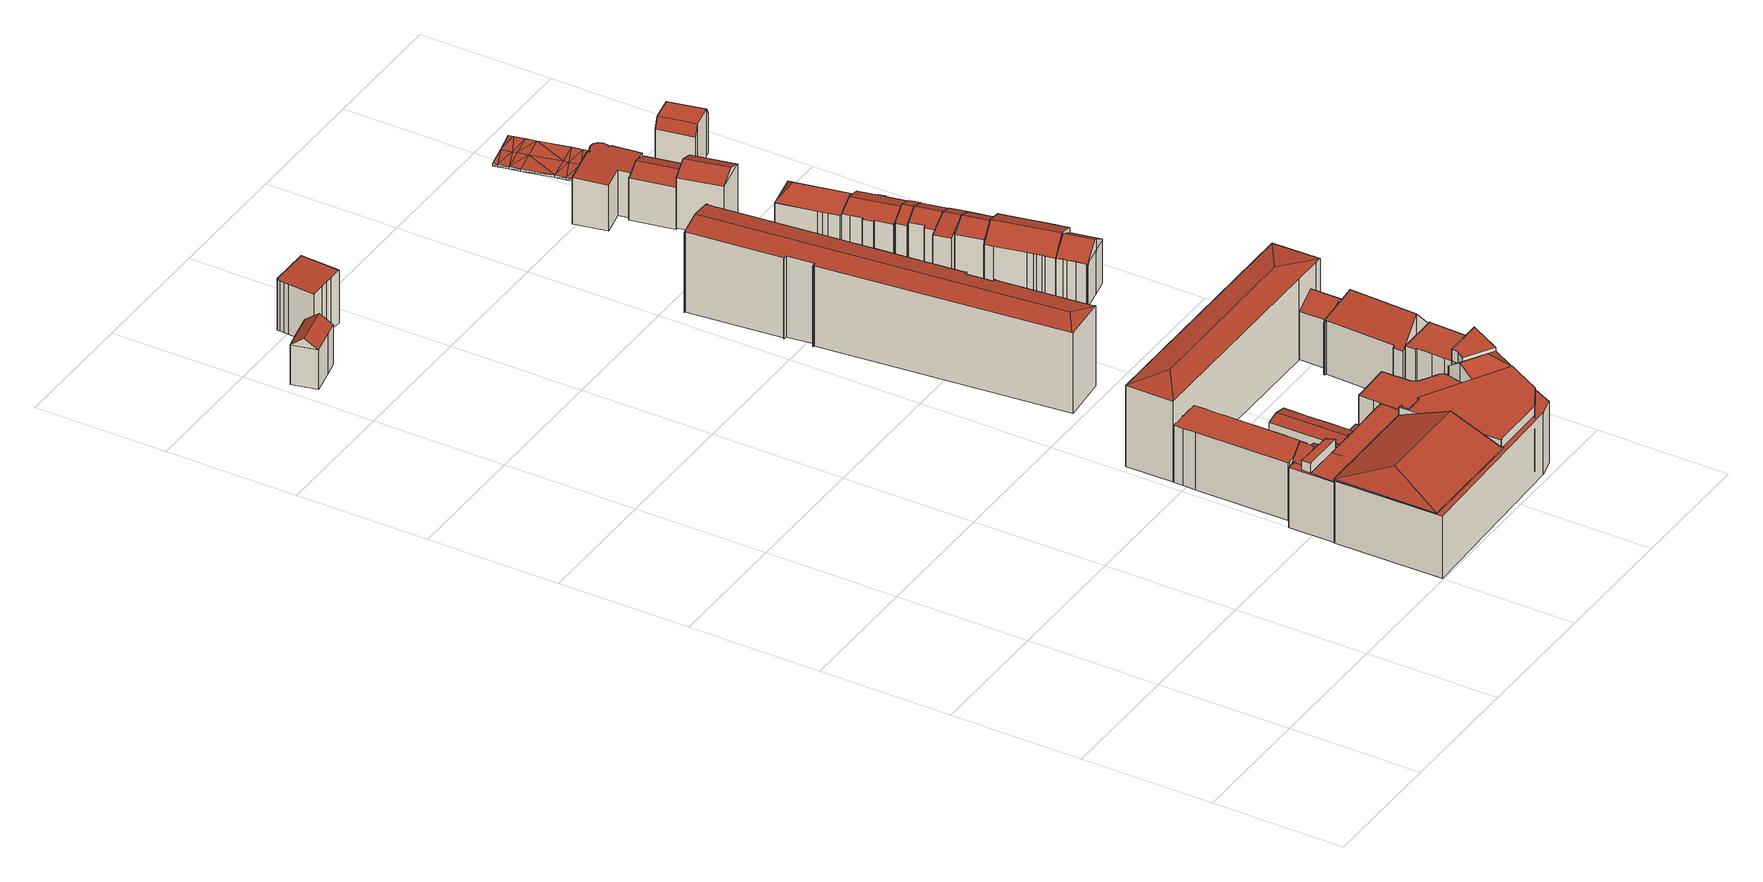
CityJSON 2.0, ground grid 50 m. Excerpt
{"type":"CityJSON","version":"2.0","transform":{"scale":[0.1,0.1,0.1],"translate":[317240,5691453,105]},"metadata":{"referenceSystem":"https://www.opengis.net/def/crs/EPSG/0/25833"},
"CityObjects":{
"building1":{"type":"Building","attributes":{"Dachtyp_tdc":"tdcFreeFormRoof","Gemeindeschluessel":14713000,"Dachneigung":36.06,"QualitaetDacherkennung":74,"Geometrietyp2DReferenz":"3000","function":"31001_9998","roofType":"5000","measuredHeight":19.54},"geometry":[{"type":"MultiSurface","lod":"2","boundaries":[[[0,1,2,3]],[[1,4,5,2]],[[4,6,7,5]],[[6,8,9,7]],[[8,10,11,9]],[[10,12,13,11]],[[12,0,3,13]],[[12,10,14,15,0]],[[14,8,6,4,1,15]],[[1,0,15]],[[10,8,14]],[[3,2,5,7,9,11,13]]],"semantics":{"surfaces":[{"type":"WallSurface"},{"type":"RoofSurface"},{"type":"GroundSurface"}],"values":[0,0,0,0,0,0,0,1,1,0,0,2]}}]},
"building2":{"type":"Building","attributes":{"Gemeindeschluessel":14713000,"Geometrietyp2DReferenz":"3000","function":"31001_9998","roofType":"9999"},"children":["building2-1","building2-2"]},
"building2-1":{"type":"BuildingPart","attributes":{"Dachtyp_tdc":"tdcPolyFlatRoof","Dachneigung":0,"QualitaetDacherkennung":52,"Geometrietyp2DReferenz":"3000","roofType":"1000","measuredHeight":24.03},"parents":["building2"],"geometry":[{"type":"MultiSurface","lod":"2","boundaries":[[[16,17,18,19]],[[17,20,21,18]],[[20,22,23,21]],[[24,16,19,25]],[[24,22,20,17,16]],[[19,18,21,23,25]],[[25,23,22,24]]],"semantics":{"surfaces":[{"type":"WallSurface"},{"type":"RoofSurface"},{"type":"GroundSurface"},{"type":"ClosureSurface"}],"values":[0,0,0,0,1,2,3]}}]},
"building2-2":{"type":"BuildingPart","attributes":{"Dachtyp_tdc":"tdcPolyFlatRoof","Dachneigung":3.87,"QualitaetDacherkennung":51,"Geometrietyp2DReferenz":"3000","roofType":"2100","measuredHeight":24.14},"parents":["building2"],"geometry":[{"type":"MultiSurface","lod":"2","boundaries":[[[26,27,28,23,22]],[[27,29,30,28]],[[29,31,24,25,30]],[[31,29,27,26]],[[23,28,30,25]],[[22,24,31,26]],[[22,23,25,24]]],"semantics":{"surfaces":[{"type":"WallSurface"},{"type":"RoofSurface"},{"type":"GroundSurface"},{"type":"ClosureSurface"}],"values":[0,0,0,1,2,0,3]}}]},
"building3":{"type":"Building","attributes":{"Gemeindeschluessel":14713000,"Dachneigung":67.33,"Dachorientierung":89.71,"MittlereTraufHoehe":131.81,"QualitaetDacherkennung":24,"ObjektHoehe":30.78,"BodenHoehe":108.14,"Geometrietyp2DReferenz":"3000","AbsoluteHoehe":138.92,"Dachflaeche":1903.4,"function":"31001_9998","roofType":"5000","measuredHeight":30.78,"storeysAboveGround":10},"geometry":[{"type":"MultiSurface","lod":"2","boundaries":[[[32,33,34,35]],[[33,36,37,34]],[[36,38,39,37]],[[38,40,41,39]],[[40,42,43,41]],[[42,44,45,43]],[[44,46,47,45]],[[46,32,35,47]],[[48,40,38,36]],[[48,36,33]],[[48,33,32,46,44,42,40]],[[35,34,37,39,41,43,45,47]]],"semantics":{"surfaces":[{"type":"WallSurface"},{"type":"RoofSurface"},{"type":"GroundSurface"}],"values":[0,0,0,0,0,0,0,0,1,1,1,2]}}]},
"building4":{"type":"Building","attributes":{"Gemeindeschluessel":14713000,"Dachorientierung":0,"MittlereTraufHoehe":130.93,"ObjektHoehe":22.9,"BodenHoehe":108.03,"Geometrietyp2DReferenz":"3000","BezugspunktDach":"2000","AbsoluteHoehe":130.93,"Dachflaeche":577.31,"function":"31001_9998","measuredHeight":22.9,"storeysAboveGround":8},"geometry":[{"type":"MultiSurface","lod":"2","boundaries":[[[49,50,51,52,53,54,55,56,57,58,59,60,61,62,63,64,65,66,67,68,69,70]],[[67,66,71,72]],[[70,69,73,74]],[[69,68,75,73]],[[68,67,72,75]],[[66,65,76,71]],[[65,64,77,76]],[[63,62,78,79]],[[64,63,79,77]],[[62,61,80,78]],[[58,57,81,82]],[[61,60,83,80]],[[60,59,84,83]],[[59,58,82,84]],[[57,56,85,81]],[[56,55,86,85]],[[55,54,87,86]],[[53,52,88,89]],[[54,53,89,87]],[[49,70,74,90]],[[52,51,91,88]],[[51,50,92,91]],[[50,49,90,92]],[[74,73,75,72,71,76,77,79,78,80,83,84,82,81,85,86,87,89,88,91,92,90]]],"semantics":{"surfaces":[{"type":"RoofSurface"},{"type":"WallSurface"},{"type":"GroundSurface"}],"values":[0,1,1,1,1,1,1,1,1,1,1,1,1,1,1,1,1,1,1,1,1,1,1,2]}}]},
"building5":{"type":"Building","attributes":{"Gemeindeschluessel":14713000,"Dachneigung":90,"Dachorientierung":0,"MittlereTraufHoehe":129.77,"QualitaetDacherkennung":64,"ObjektHoehe":21.64,"BodenHoehe":108.14,"Geometrietyp2DReferenz":"3000","AbsoluteHoehe":129.77,"Dachflaeche":10.05,"function":"31001_9998","roofType":"1000","measuredHeight":21.64,"storeysAboveGround":7},"geometry":[{"type":"MultiSurface","lod":"2","boundaries":[[[93,94,95,96]],[[94,97,98,95]],[[97,99,100,98]],[[99,101,102,100]],[[101,93,96,102]],[[101,99,97,94,93]],[[96,95,98,100,102]]],"semantics":{"surfaces":[{"type":"WallSurface"},{"type":"RoofSurface"},{"type":"GroundSurface"}],"values":[0,0,0,0,0,1,2]}}]},
"building6":{"type":"Building","attributes":{"Dachtyp_tdc":"tdcPolyFlatRoof","Gemeindeschluessel":14713000,"Dachneigung":4.4,"QualitaetDacherkennung":80,"Geometrietyp2DReferenz":"3000","function":"31001_9998","roofType":"2100","measuredHeight":21.22},"geometry":[{"type":"MultiSurface","lod":"2","boundaries":[[[103,104,105,106]],[[104,107,108,105]],[[107,109,110,108]],[[109,111,112,110]],[[111,113,114,112]],[[113,115,116,114]],[[115,117,118,116]],[[117,119,120,118]],[[119,121,122,120]],[[121,123,124,122]],[[123,125,126,124]],[[125,103,106,126]],[[125,123,121,119,117,115,113,111,109,107,104,103]],[[106,105,108,110,112,114,116,118,120,122,124,126]]],"semantics":{"surfaces":[{"type":"WallSurface"},{"type":"RoofSurface"},{"type":"GroundSurface"}],"values":[0,0,0,0,0,0,0,0,0,0,0,0,1,2]}}]},
"building7":{"type":"Building","attributes":{"Dachtyp_tdc":"tdcPolyFlatRoof","Gemeindeschluessel":14713000,"Dachneigung":0,"QualitaetDacherkennung":58,"Geometrietyp2DReferenz":"3000","function":"31001_9998","roofType":"1000","measuredHeight":24.8},"geometry":[{"type":"MultiSurface","lod":"2","boundaries":[[[127,128,129,130]],[[128,131,132,129]],[[131,133,134,132]],[[133,135,136,134]],[[135,137,138,136]],[[137,139,140,138]],[[139,141,142,140]],[[141,143,144,142]],[[143,145,146,144]],[[145,147,148,146]],[[147,149,150,148]],[[149,151,152,150]],[[151,127,130,152]],[[151,149,147,145,143,141,139,137,135,133,131,128,127]],[[130,129,132,134,136,138,140,142,144,146,148,150,152]]],"semantics":{"surfaces":[{"type":"WallSurface"},{"type":"RoofSurface"},{"type":"GroundSurface"}],"values":[0,0,0,0,0,0,0,0,0,0,0,0,0,1,2]}}]},
"building8":{"type":"Building","attributes":{"Gemeindeschluessel":14713000,"Dachneigung":90,"Dachorientierung":0,"MittlereTraufHoehe":133.87,"QualitaetDacherkennung":0,"ObjektHoehe":26.04,"BodenHoehe":107.83,"Geometrietyp2DReferenz":"3000","AbsoluteHoehe":133.87,"Dachflaeche":1007.29,"function":"31001_9998","roofType":"9999","measuredHeight":26.04,"storeysAboveGround":9},"children":["building8-1","building8-2","building8-3","building8-4","building8-5","building8-6"],"geometry":[{"type":"MultiSurface","lod":"2","boundaries":[[[153,154,155,156,157,158,159,160,161,162,163,164,165,166,167]],[[159,158,168,169]],[[158,157,170,168]],[[157,156,171,172,170]],[[173,171,156,155]],[[174,173,155,154]],[[154,153,175,176,174]],[[153,167,177,175]],[[167,166,178,177]],[[166,165,179,178]],[[165,164,180,179]],[[164,163,181,182,180]],[[183,184,185,181,163,162]],[[162,161,186,187,183]],[[161,160,188,186]],[[160,159,169,188]],[[177,178,179,180,182,189,187,186,188,169,168,170,172,190,176,175]],[[173,190,172,171]],[[174,176,190,173]],[[189,182,181,185]],[[183,187,189,185,184]]],"semantics":{"surfaces":[{"type":"RoofSurface"},{"type":"WallSurface"},{"type":"GroundSurface"},{"type":"ClosureSurface"}],"values":[0,1,1,1,1,1,1,1,1,1,1,1,1,1,1,1,2,3,3,3,3]}}]},
"building8-1":{"type":"BuildingPart","attributes":{"Dachneigung":90,"Dachorientierung":0,"MittlereTraufHoehe":130,"QualitaetDacherkennung":94,"BodenHoehe":107.83,"ObjektTeilHoehe":22.17,"Geometrietyp2DReferenz":"3000","AbsoluteHoehe":130,"Dachflaeche":478.87,"roofType":"1000","measuredHeight":22.17,"storeysAboveGround":7},"parents":["building8"],"geometry":[{"type":"MultiSurface","lod":"2","boundaries":[[[191,192,193,194]],[[192,195,196,193]],[[195,197,198,196]],[[197,199,200,198]],[[199,201,202,200]],[[201,203,204,202]],[[203,205,206,204]],[[205,207,208,206]],[[207,209,210,208]],[[209,211,212,210]],[[211,213,214,212]],[[213,215,216,214]],[[181,217,218,219,182]],[[181,185,220,215,213,211,209,207,205,203,201,199,197,195,192,191,221,222,223,224,225,217]],[[219,226,227,228,229,230,194,193,196,198,200,202,204,206,208,210,212,214,216,231,189,182]],[[225,224,227,226,232]],[[224,223,228,227]],[[223,222,229,228]],[[222,221,230,229]],[[221,191,194,230]],[[189,231,220,185]],[[231,216,215,220]],[[182,189,185,181]],[[232,218,217,225]],[[232,226,219,218]]],"semantics":{"surfaces":[{"type":"WallSurface"},{"type":"RoofSurface"},{"type":"GroundSurface"},{"type":"ClosureSurface"}],"values":[0,0,0,0,0,0,0,0,0,0,0,0,0,1,2,0,0,0,0,0,3,3,3,0,3]}}]},
"building8-2":{"type":"BuildingPart","attributes":{"Dachneigung":90,"Dachorientierung":0,"MittlereTraufHoehe":135.12,"QualitaetDacherkennung":19,"BodenHoehe":107.83,"ObjektTeilHoehe":27.29,"Geometrietyp2DReferenz":"3000","AbsoluteHoehe":135.12,"Dachflaeche":126.94,"roofType":"1000","measuredHeight":27.29,"storeysAboveGround":9},"parents":["building8"],"geometry":[{"type":"MultiSurface","lod":"2","boundaries":[[[233,234,235,236,237]],[[238,239,240,241,242]],[[239,243,244,240]],[[243,245,246,244]],[[245,247,248,246]],[[247,233,237,248]],[[247,245,243,239,238,234,233]],[[237,236,241,240,244,246,248]],[[242,235,234,238]],[[242,241,236,235]]],"semantics":{"surfaces":[{"type":"WallSurface"},{"type":"RoofSurface"},{"type":"GroundSurface"},{"type":"ClosureSurface"}],"values":[0,0,0,0,0,0,1,2,0,3]}}]},
"building8-3":{"type":"BuildingPart","attributes":{"Dachneigung":53.47,"Dachorientierung":-60.39,"MittlereTraufHoehe":134.09,"QualitaetDacherkennung":18,"BodenHoehe":107.83,"ObjektTeilHoehe":29.85,"Geometrietyp2DReferenz":"3000","AbsoluteHoehe":137.68,"Dachflaeche":218.04,"roofType":"5000","measuredHeight":29.85,"storeysAboveGround":10},"parents":["building8"],"geometry":[{"type":"MultiSurface","lod":"2","boundaries":[[[249,250,251,216,215]],[[250,252,253,251]],[[252,242,241,253]],[[235,254,255,236]],[[254,183,187,255]],[[256,257,184,183]],[[256,183,254,235]],[[256,235,242,252,250,249,257]],[[189,231,216,251,253,241,236,255,187]],[[220,185,184,257]],[[231,189,185,220]],[[249,215,220,257]],[[231,220,215,216]],[[236,241,242,235]],[[187,183,184,185,189]]],"semantics":{"surfaces":[{"type":"WallSurface"},{"type":"RoofSurface"},{"type":"GroundSurface"},{"type":"ClosureSurface"}],"values":[0,0,0,0,0,1,1,1,2,0,3,0,3,3,3]}}]},
"building8-4":{"type":"BuildingPart","attributes":{"Dachneigung":90,"Dachorientierung":0,"MittlereTraufHoehe":133.56,"QualitaetDacherkennung":11,"BodenHoehe":107.83,"ObjektTeilHoehe":25.73,"Geometrietyp2DReferenz":"3000","AbsoluteHoehe":133.56,"Dachflaeche":51.49,"roofType":"1000","measuredHeight":25.73,"storeysAboveGround":9},"parents":["building8"],"geometry":[{"type":"MultiSurface","lod":"2","boundaries":[[[258,259,260,261,262]],[[259,263,264,265,260]],[[266,267,268,269,270,271]],[[267,266,263,259,258,272,273,274]],[[261,260,265,270,269,275]],[[271,264,263,266]],[[271,270,265,264]],[[274,268,267]],[[262,272,258]],[[261,275,273,272,262]],[[275,269,268,274,273]]],"semantics":{"surfaces":[{"type":"WallSurface"},{"type":"RoofSurface"},{"type":"GroundSurface"},{"type":"ClosureSurface"}],"values":[0,0,0,1,2,0,3,0,0,3,3]}}]},
"building8-5":{"type":"BuildingPart","attributes":{"Dachneigung":90,"Dachorientierung":0,"MittlereTraufHoehe":129.91,"QualitaetDacherkennung":69,"BodenHoehe":107.83,"ObjektTeilHoehe":22.08,"Geometrietyp2DReferenz":"3000","AbsoluteHoehe":129.91,"Dachflaeche":412.93,"roofType":"1000","measuredHeight":22.08,"storeysAboveGround":7},"parents":["building8"],"geometry":[{"type":"MultiSurface","lod":"2","boundaries":[[[276,277,278,279]],[[277,280,281,278]],[[280,282,283,281]],[[282,284,285,283]],[[284,286,287,285]],[[286,288,289,287]],[[288,290,291,289]],[[290,292,293,291]],[[292,294,295,293]],[[294,296,297,295]],[[296,298,299,297]],[[298,300,301,299]],[[300,232,226,301]],[[218,174,176,219]],[[171,302,303,172]],[[171,173,174,218,232,300,298,296,294,292,290,288,286,284,282,280,277,276,304,305,264,271,306,302]],[[303,307,270,265,308,309,279,278,281,283,285,287,289,291,293,295,297,299,301,226,219,176,190,172]],[[302,306,307,303]],[[306,271,270,307]],[[264,305,308,265]],[[305,304,309,308]],[[304,276,279,309]],[[219,226,232,218]],[[190,176,174,173]],[[172,190,173,171]],[[265,270,271,264]]],"semantics":{"surfaces":[{"type":"WallSurface"},{"type":"RoofSurface"},{"type":"GroundSurface"},{"type":"ClosureSurface"}],"values":[0,0,0,0,0,0,0,0,0,0,0,0,0,0,0,1,2,0,0,0,0,0,3,3,3,3]}}]},
"building8-6":{"type":"BuildingPart","attributes":{"Dachneigung":50.62,"Dachorientierung":-177.84,"MittlereTraufHoehe":129.37,"QualitaetDacherkennung":79,"BodenHoehe":107.83,"ObjektTeilHoehe":26.63,"Geometrietyp2DReferenz":"3000","AbsoluteHoehe":134.47,"Dachflaeche":125.67,"roofType":"3100","measuredHeight":26.63,"storeysAboveGround":9},"parents":["building8"],"geometry":[{"type":"MultiSurface","lod":"2","boundaries":[[[310,311,312,313]],[[311,262,261,312]],[[268,314,315,269]],[[314,316,317,315]],[[316,318,319,317]],[[318,320,321,319]],[[320,322,323,321]],[[322,324,325,323]],[[324,326,327,325]],[[326,310,313,327]],[[328,272,262,311,310,326,324,322,320,318]],[[318,316,314,268,274,328]],[[313,312,261,275,269,315,317,319,321,323,325,327]],[[273,272,328]],[[275,261,262,272,273]],[[274,273,328]],[[275,273,274,268,269]]],"semantics":{"surfaces":[{"type":"WallSurface"},{"type":"RoofSurface"},{"type":"GroundSurface"},{"type":"ClosureSurface"}],"values":[0,0,0,0,0,0,0,0,0,0,1,1,2,0,3,0,3]}}]},
"building9":{"type":"Building","attributes":{"Gemeindeschluessel":14713000,"Dachneigung":75.96,"Dachorientierung":-0.491,"MittlereTraufHoehe":111.86,"QualitaetDacherkennung":94,"ObjektHoehe":4.95,"BodenHoehe":107.68,"Geometrietyp2DReferenz":"3000","AbsoluteHoehe":112.63,"Dachflaeche":297.64,"function":"31001_9998","roofType":"3100","measuredHeight":4.95,"storeysAboveGround":2},"geometry":[{"type":"MultiSurface","lod":"2","boundaries":[[[329,330,331,332]],[[333,334,335,336]],[[336,337,338,330,329,339,340,341,342,343,344,345,346,347,333]],[[331,348,349,350,351,352,353,354,355,356,357,358,359,360,361,362,332]],[[330,338,348,331]],[[338,337,349,348]],[[337,336,350,349]],[[336,335,351,350]],[[335,334,352,351]],[[334,333,353,352]],[[333,347,354,353]],[[347,346,355,354]],[[346,345,356,355]],[[345,344,357,356]],[[344,343,358,357]],[[343,342,359,358]],[[342,341,360,359]],[[341,340,361,360]],[[340,339,362,361]],[[339,329,332,362]]],"semantics":{"surfaces":[{"type":"WallSurface"},{"type":"RoofSurface"},{"type":"GroundSurface"}],"values":[0,1,1,2,0,0,0,0,0,0,0,0,0,0,0,0,0,0,0,0]}}]},
"building10":{"type":"Building","attributes":{"Gemeindeschluessel":14713000,"Dachneigung":90,"Dachorientierung":0,"MittlereTraufHoehe":111.4,"QualitaetDacherkennung":31,"ObjektHoehe":3.72,"BodenHoehe":107.68,"Geometrietyp2DReferenz":"3000","AbsoluteHoehe":111.4,"Dachflaeche":65.38,"function":"31001_9998","roofType":"1000","measuredHeight":3.72,"storeysAboveGround":1},"geometry":[{"type":"MultiSurface","lod":"2","boundaries":[[[363,364,365,366]],[[364,367,368,365]],[[367,369,370,368]],[[369,371,372,370]],[[371,373,374,372]],[[373,375,376,374]],[[375,341,360,376]],[[341,342,359,360]],[[342,363,366,359]],[[342,341,375,373,371,369,367,364,363]],[[366,365,368,370,372,374,376,360,359]]],"semantics":{"surfaces":[{"type":"WallSurface"},{"type":"RoofSurface"},{"type":"GroundSurface"}],"values":[0,0,0,0,0,0,0,0,0,1,2]}}]},
"building11":{"type":"Building","attributes":{"Dachtyp_tdc":"tdcHipRoof","Gemeindeschluessel":14713000,"Dachneigung":11.06,"QualitaetDacherkennung":29,"Geometrietyp2DReferenz":"3000","function":"31001_9998","roofType":"3200","measuredHeight":34.16},"geometry":[{"type":"MultiSurface","lod":"2","boundaries":[[[377,378,379,380]],[[378,381,382,379]],[[381,383,384,382]],[[383,385,386,384]],[[385,387,388,386]],[[387,377,380,388]],[[383,381,389]],[[378,377,390]],[[381,378,390,389]],[[377,387,385,383,389,390]],[[380,379,382,384,386,388]]],"semantics":{"surfaces":[{"type":"WallSurface"},{"type":"RoofSurface"},{"type":"GroundSurface"}],"values":[0,0,0,0,0,0,1,1,1,1,2]}}]},
"building12":{"type":"Building","attributes":{"Gemeindeschluessel":14713000,"Dachneigung":90,"Dachorientierung":0,"MittlereTraufHoehe":113.53,"QualitaetDacherkennung":98,"ObjektHoehe":5.75,"BodenHoehe":107.78,"Geometrietyp2DReferenz":"3000","AbsoluteHoehe":113.53,"Dachflaeche":95.72,"function":"31001_9998","roofType":"1000","measuredHeight":5.75,"storeysAboveGround":2},"geometry":[{"type":"MultiSurface","lod":"2","boundaries":[[[391,392,202,204]],[[392,393,200,202]],[[393,394,395,200]],[[394,396,397,395]],[[396,398,399,397]],[[398,400,401,399]],[[400,402,403,401]],[[402,404,405,403]],[[404,406,407,405]],[[406,408,206,407]],[[408,391,204,206]],[[408,406,404,402,400,398,396,394,393,392,391]],[[204,202,200,395,397,399,401,403,405,407,206]]],"semantics":{"surfaces":[{"type":"WallSurface"},{"type":"RoofSurface"},{"type":"GroundSurface"}],"values":[0,0,0,0,0,0,0,0,0,0,0,1,2]}}]},
"building13":{"type":"Building","attributes":{"Dachtyp_tdc":"tdcFreeFormRoof","Gemeindeschluessel":14713000,"Dachneigung":10.34,"QualitaetDacherkennung":30,"Geometrietyp2DReferenz":"3000","function":"31001_9998","roofType":"5000","measuredHeight":33.78},"geometry":[{"type":"MultiSurface","lod":"2","boundaries":[[[409,410,411,412]],[[410,413,414,411]],[[413,415,416,414]],[[415,417,418,416]],[[417,419,420,418]],[[419,421,422,420]],[[421,423,424,422]],[[423,425,426,424]],[[425,427,428,426]],[[427,429,430,428]],[[429,431,432,430]],[[431,433,434,432]],[[433,435,436,434]],[[435,437,438,436]],[[437,439,440,438]],[[439,441,442,440]],[[441,443,444,442]],[[443,445,446,444]],[[445,447,448,446]],[[447,449,450,448]],[[449,451,452,450]],[[451,453,454,452]],[[453,455,456,454]],[[455,457,458,456]],[[457,459,460,458]],[[459,461,462,460]],[[461,463,464,462]],[[463,465,466,464]],[[465,467,468,466]],[[467,469,470,468]],[[469,471,472,470]],[[471,473,474,472]],[[473,475,476,474]],[[475,409,412,476]],[[475,477,478,409]],[[475,473,471,469,467,465,463,461,459,457,455,453,451,449,447,445,443,441,439,437,435,433,479,477]],[[417,415,413,410,478,477,479,431,429,427,425,423,421,419]],[[410,409,478]],[[433,431,479]],[[412,411,414,416,418,420,422,424,426,428,430,432,434,436,438,440,442,444,446,448,450,452,454,456,458,460,462,464,466,468,470,472,474,476]]],"semantics":{"surfaces":[{"type":"WallSurface"},{"type":"RoofSurface"},{"type":"GroundSurface"}],"values":[0,0,0,0,0,0,0,0,0,0,0,0,0,0,0,0,0,0,0,0,0,0,0,0,0,0,0,0,0,0,0,0,0,0,1,1,1,0,0,2]}}]},
"building14":{"type":"Building","attributes":{"Dachtyp_tdc":"tdcPolyFlatRoof","Gemeindeschluessel":14713000,"Dachneigung":0,"QualitaetDacherkennung":0,"Geometrietyp2DReferenz":"3000","BezugspunktDach":"2000","function":"31001_9998","measuredHeight":3},"geometry":[{"type":"MultiSurface","lod":"2","boundaries":[[[480,481,482,483]],[[483,482,484,485]],[[482,481,486,484]],[[481,480,487,486]],[[480,483,485,487]],[[485,484,486,487]]],"semantics":{"surfaces":[{"type":"RoofSurface"},{"type":"WallSurface"},{"type":"GroundSurface"}],"values":[0,1,1,1,1,2]}}]},
"building15":{"type":"Building","attributes":{"Dachtyp_tdc":"tdcPolyFlatRoof","Gemeindeschluessel":14713000,"Dachneigung":0,"QualitaetDacherkennung":81,"Geometrietyp2DReferenz":"3000","function":"31001_9998","roofType":"1000","measuredHeight":24.59},"geometry":[{"type":"MultiSurface","lod":"2","boundaries":[[[488,489,490,491]],[[489,492,493,490]],[[492,494,152,493]],[[494,495,150,152]],[[495,496,497,150]],[[496,498,499,497]],[[498,500,501,499]],[[500,502,503,501]],[[502,488,491,503]],[[502,500,498,496,495,494,492,489,488]],[[491,490,493,152,150,497,499,501,503]]],"semantics":{"surfaces":[{"type":"WallSurface"},{"type":"RoofSurface"},{"type":"GroundSurface"}],"values":[0,0,0,0,0,0,0,0,0,1,2]}}]},
"building16":{"type":"Building","attributes":{"Dachtyp_tdc":"tdcHipAndGableRoof","Gemeindeschluessel":14713000,"Dachneigung":48.16,"QualitaetDacherkennung":75,"Geometrietyp2DReferenz":"3000","function":"31001_9998","roofType":"5000","measuredHeight":30.58},"geometry":[{"type":"MultiSurface","lod":"2","boundaries":[[[504,505,506,507]],[[505,508,509,506]],[[508,510,511,509]],[[510,512,513,511]],[[512,514,515,513]],[[514,516,517,515]],[[516,518,519,517]],[[518,520,521,519]],[[520,522,523,521]],[[522,524,525,523]],[[524,526,527,525]],[[526,528,529,527]],[[528,504,507,529]],[[524,522,520,518,530]],[[518,516,514,512,510,508,505,504,528,530]],[[528,526,524,530]],[[507,506,509,511,513,515,517,519,521,523,525,527,529]]],"semantics":{"surfaces":[{"type":"WallSurface"},{"type":"RoofSurface"},{"type":"GroundSurface"}],"values":[0,0,0,0,0,0,0,0,0,0,0,0,0,1,1,1,2]}}]},
"building17":{"type":"Building","attributes":{"Dachtyp_tdc":"tdcGableRoof","Gemeindeschluessel":14713000,"Dachneigung":32.29,"QualitaetDacherkennung":6,"Geometrietyp2DReferenz":"3000","function":"31001_9998","roofType":"3100","measuredHeight":24},"geometry":[{"type":"MultiSurface","lod":"2","boundaries":[[[531,532,533,534]],[[532,535,536,533]],[[535,537,538,536]],[[537,531,534,538]],[[535,532,539]],[[531,537,540]],[[532,531,540,539]],[[537,535,539,540]],[[534,533,536,538]]],"semantics":{"surfaces":[{"type":"WallSurface"},{"type":"RoofSurface"},{"type":"GroundSurface"}],"values":[0,0,0,0,0,0,1,1,2]}}]},
"building18":{"type":"Building","attributes":{"Dachtyp_tdc":"tdcPolyFlatRoof","Gemeindeschluessel":14713000,"Dachneigung":0,"QualitaetDacherkennung":68,"Geometrietyp2DReferenz":"3000","function":"31001_9998","roofType":"1000","measuredHeight":4.04},"geometry":[{"type":"MultiSurface","lod":"2","boundaries":[[[541,542,543,544]],[[542,545,546,543]],[[545,547,548,546]],[[547,549,550,548]],[[549,551,552,550]],[[551,553,554,552]],[[553,555,556,554]],[[555,557,558,556]],[[557,559,560,558]],[[559,561,562,560]],[[561,541,544,562]],[[561,559,557,555,553,551,549,547,545,542,541]],[[544,543,546,548,550,552,554,556,558,560,562]]],"semantics":{"surfaces":[{"type":"WallSurface"},{"type":"RoofSurface"},{"type":"GroundSurface"}],"values":[0,0,0,0,0,0,0,0,0,0,0,1,2]}}]},
"building19":{"type":"Building","attributes":{"Dachtyp_tdc":"tdcPolyFlatRoof","Gemeindeschluessel":14713000,"Dachneigung":0,"QualitaetDacherkennung":60,"Geometrietyp2DReferenz":"3000","function":"31001_9998","roofType":"1000","measuredHeight":3.84},"geometry":[{"type":"MultiSurface","lod":"2","boundaries":[[[563,564,565,566]],[[564,567,568,565]],[[567,569,570,568]],[[569,571,572,570]],[[571,573,574,572]],[[573,542,575,574]],[[542,541,576,575]],[[541,561,577,576]],[[561,578,579,577]],[[578,580,581,579]],[[580,582,583,581]],[[582,584,585,583]],[[584,563,566,585]],[[584,582,580,578,561,541,542,573,571,569,567,564,563]],[[566,565,568,570,572,574,575,576,577,579,581,583,585]]],"semantics":{"surfaces":[{"type":"WallSurface"},{"type":"RoofSurface"},{"type":"GroundSurface"}],"values":[0,0,0,0,0,0,0,0,0,0,0,0,0,1,2]}}]},
"building20":{"type":"Building","attributes":{"Dachtyp_tdc":"tdcFreeFormRoof","Gemeindeschluessel":14713000,"Dachneigung":33.57,"QualitaetDacherkennung":64,"Geometrietyp2DReferenz":"3000","function":"31001_9998","roofType":"5000","measuredHeight":22.11},"geometry":[{"type":"MultiSurface","lod":"2","boundaries":[[[586,587,588,589]],[[587,590,591,588]],[[590,592,593,591]],[[592,594,595,593]],[[594,596,597,595]],[[596,598,599,597]],[[598,600,601,599]],[[600,602,603,601]],[[602,604,605,603]],[[604,606,607,605]],[[606,608,609,607]],[[608,586,589,609]],[[610,611,612,613,614]],[[615,604,616,600,598,617,618,614,613,619,608]],[[606,615,608]],[[608,619,586]],[[586,619,613,612,587]],[[592,610,614,618,594]],[[594,618,617,596]],[[596,617,598]],[[602,616,604]],[[600,616,602]],[[604,615,606]],[[587,612,611,590]],[[590,611,610,592]],[[589,588,591,593,595,597,599,601,603,605,607,609]]],"semantics":{"surfaces":[{"type":"WallSurface"},{"type":"RoofSurface"},{"type":"GroundSurface"}],"values":[0,0,0,0,0,0,0,0,0,0,0,0,1,1,0,0,0,0,0,0,0,0,0,0,0,2]}}]},
"building21":{"type":"Building","attributes":{"Dachtyp_tdc":"tdcGableRoof","Gemeindeschluessel":14713000,"Dachneigung":39.65,"QualitaetDacherkennung":59,"Geometrietyp2DReferenz":"3000","function":"31001_9998","roofType":"3100","measuredHeight":22.71},"geometry":[{"type":"MultiSurface","lod":"2","boundaries":[[[620,621,622,623]],[[621,624,625,622]],[[624,626,627,625]],[[626,628,629,627]],[[628,630,631,629]],[[630,632,633,631]],[[632,634,635,633]],[[634,636,637,635]],[[636,638,639,637]],[[638,640,641,639]],[[640,642,643,641]],[[642,644,645,643]],[[644,646,647,645]],[[646,648,649,647]],[[648,650,651,649]],[[650,652,653,651]],[[652,654,655,653]],[[654,620,623,655]],[[650,648,646,644,642,640,638,636,634,632,630,628]],[[628,626,624,621,620,654,652,650]],[[623,622,625,627,629,631,633,635,637,639,641,643,645,647,649,651,653,655]]],"semantics":{"surfaces":[{"type":"WallSurface"},{"type":"RoofSurface"},{"type":"GroundSurface"}],"values":[0,0,0,0,0,0,0,0,0,0,0,0,0,0,0,0,0,0,1,1,2]}}]},
"building22":{"type":"Building","attributes":{"Dachtyp_tdc":"tdcFreeFormRoof","Gemeindeschluessel":14713000,"Dachneigung":10.77,"QualitaetDacherkennung":41,"Geometrietyp2DReferenz":"3000","function":"31001_9998","roofType":"5000","measuredHeight":21.4},"geometry":[{"type":"MultiSurface","lod":"2","boundaries":[[[656,657,658,659]],[[657,660,661,658]],[[660,662,663,661]],[[662,664,665,663]],[[664,666,667,665]],[[666,656,659,667]],[[664,668,669,657,656,666]],[[668,662,660,669]],[[660,657,669]],[[664,662,668]],[[659,658,661,663,665,667]]],"semantics":{"surfaces":[{"type":"WallSurface"},{"type":"RoofSurface"},{"type":"GroundSurface"}],"values":[0,0,0,0,0,0,1,1,0,0,2]}}]},
"building23":{"type":"Building","attributes":{"Dachtyp_tdc":"tdcGableRoof","Gemeindeschluessel":14713000,"Dachneigung":24.65,"QualitaetDacherkennung":73,"Geometrietyp2DReferenz":"3000","function":"31001_9998","roofType":"3100","measuredHeight":21.68},"geometry":[{"type":"MultiSurface","lod":"2","boundaries":[[[670,671,653,672]],[[671,673,649,653]],[[673,674,675,649]],[[674,670,672,675]],[[673,671,676]],[[670,674,677]],[[671,670,677,676]],[[674,673,676,677]],[[672,653,649,675]]],"semantics":{"surfaces":[{"type":"WallSurface"},{"type":"RoofSurface"},{"type":"GroundSurface"}],"values":[0,0,0,0,0,0,1,1,2]}}]},
"building24":{"type":"Building","attributes":{"Dachtyp_tdc":"tdcGableRoof","Gemeindeschluessel":14713000,"Dachneigung":24.51,"QualitaetDacherkennung":66,"Geometrietyp2DReferenz":"3000","function":"31001_9998","roofType":"3100","measuredHeight":21.81},"geometry":[{"type":"MultiSurface","lod":"2","boundaries":[[[678,679,680,681]],[[679,682,683,680]],[[682,684,562,683]],[[684,685,560,562]],[[685,686,687,560]],[[686,678,681,687]],[[688,689,690,684,691,692]],[[693,688,692,694]],[[678,693,694,679]],[[679,694,692,691,682]],[[686,689,688,693,678]],[[682,691,684]],[[685,690,689,686]],[[684,690,685]],[[681,680,683,562,560,687]]],"semantics":{"surfaces":[{"type":"WallSurface"},{"type":"RoofSurface"},{"type":"GroundSurface"}],"values":[0,0,0,0,0,0,1,1,0,0,0,0,0,0,2]}}]},
"building25":{"type":"Building","attributes":{"Dachtyp_tdc":"tdcGableRoof","Gemeindeschluessel":14713000,"Dachneigung":24.4,"QualitaetDacherkennung":77,"Geometrietyp2DReferenz":"3000","function":"31001_9998","roofType":"3100","measuredHeight":21.72},"geometry":[{"type":"MultiSurface","lod":"2","boundaries":[[[695,696,583,585]],[[696,697,581,583]],[[697,691,579,581]],[[691,698,699,579]],[[698,700,701,699]],[[700,702,661,701]],[[702,703,704,661]],[[703,705,658,704]],[[705,706,566,658]],[[706,695,585,566]],[[703,702,700,698]],[[698,691,697,696,695,706,705,703]],[[585,583,581,579,699,701,661,704,658,566]]],"semantics":{"surfaces":[{"type":"WallSurface"},{"type":"RoofSurface"},{"type":"GroundSurface"}],"values":[0,0,0,0,0,0,0,0,0,0,1,1,2]}}]},
"building26":{"type":"Building","attributes":{"Gemeindeschluessel":14713000,"Dachtyp_tdc":"tdcGableRoof","Dachneigung":18.56,"QualitaetDacherkennung":81,"Geometrietyp2DReferenz":"3000","function":"31001_9998","roofType":"3100","measuredHeight":21.12},"geometry":[{"type":"MultiSurface","lod":"2","boundaries":[[[707,708,709,710]],[[708,711,712,709]],[[711,713,714,712]],[[713,715,716,714]],[[715,717,718,716]],[[717,719,720,718]],[[719,721,722,720]],[[721,723,724,722]],[[723,725,726,724]],[[725,727,728,726]],[[727,729,730,728]],[[729,731,732,730]],[[731,733,681,732]],[[733,734,735,681]],[[734,736,687,735]],[[736,737,738,687]],[[737,707,710,738]],[[734,733,731,729,727,725,723,721]],[[721,719,717,715,713,711,708,707,737,736,734]],[[710,709,712,714,716,718,720,722,724,726,728,730,732,681,735,687,738]]],"semantics":{"surfaces":[{"type":"WallSurface"},{"type":"RoofSurface"},{"type":"GroundSurface"}],"values":[0,0,0,0,0,0,0,0,0,0,0,0,0,0,0,0,0,1,1,2]}}]},
"building27":{"type":"Building","attributes":{"Dachtyp_tdc":"tdcFreeFormRoof","Gemeindeschluessel":14713000,"Dachneigung":36.3,"QualitaetDacherkennung":88,"Geometrietyp2DReferenz":"3000","function":"31001_9998","roofType":"5000","measuredHeight":22.07},"geometry":[{"type":"MultiSurface","lod":"2","boundaries":[[[739,740,741,742]],[[740,743,744,741]],[[743,745,746,744]],[[745,747,748,746]],[[747,749,750,748]],[[749,751,752,750]],[[751,753,754,752]],[[753,755,756,754]],[[755,739,742,756]],[[757,758,759,747]],[[755,760,758,757,745,743,740,739]],[[753,751,749,759,758,760]],[[747,745,757]],[[749,747,759]],[[755,753,760]],[[742,741,744,746,748,750,752,754,756]]],"semantics":{"surfaces":[{"type":"WallSurface"},{"type":"RoofSurface"},{"type":"GroundSurface"}],"values":[0,0,0,0,0,0,0,0,0,1,1,1,0,0,0,2]}}]},
"building28":{"type":"Building","attributes":{"Dachtyp_tdc":"tdcPolyFlatRoof","Gemeindeschluessel":14713000,"Dachneigung":2.65,"QualitaetDacherkennung":59,"Geometrietyp2DReferenz":"3000","function":"31001_9998","roofType":"2100","measuredHeight":18.82},"geometry":[{"type":"MultiSurface","lod":"2","boundaries":[[[761,762,763,764]],[[762,765,766,763]],[[765,767,768,766]],[[767,769,770,768]],[[769,771,772,770]],[[771,773,774,772]],[[773,775,776,774]],[[775,777,778,776]],[[777,779,780,778]],[[779,781,782,780]],[[781,783,784,782]],[[783,785,786,784]],[[785,787,788,786]],[[787,789,790,788]],[[789,791,792,790]],[[791,761,764,792]],[[791,789,787,785,783,781,779,777,775,773,771,769,767,765,762,761]],[[764,763,766,768,770,772,774,776,778,780,782,784,786,788,790,792]]],"semantics":{"surfaces":[{"type":"WallSurface"},{"type":"RoofSurface"},{"type":"GroundSurface"}],"values":[0,0,0,0,0,0,0,0,0,0,0,0,0,0,0,0,1,2]}}]},
"building29":{"type":"Building","attributes":{"Dachtyp_tdc":"tdcFreeFormRoof","Gemeindeschluessel":14713000,"Dachneigung":24.42,"QualitaetDacherkennung":70,"Geometrietyp2DReferenz":"3000","function":"31001_9998","roofType":"5000","measuredHeight":23.4},"geometry":[{"type":"MultiSurface","lod":"2","boundaries":[[[793,794,795,796]],[[794,797,798,795]],[[797,799,800,798]],[[799,801,802,800]],[[801,793,796,802]],[[799,797,794,803,804]],[[801,804,803,793]],[[794,793,803]],[[801,799,804]],[[796,795,798,800,802]]],"semantics":{"surfaces":[{"type":"WallSurface"},{"type":"RoofSurface"},{"type":"GroundSurface"}],"values":[0,0,0,0,0,1,1,0,0,2]}}]},
"building30":{"type":"Building","attributes":{"Dachtyp_tdc":"tdcFreeFormRoof","Gemeindeschluessel":14713000,"Dachneigung":19.88,"QualitaetDacherkennung":84,"Geometrietyp2DReferenz":"3000","function":"31001_9998","roofType":"5000","measuredHeight":19.31},"geometry":[{"type":"MultiSurface","lod":"2","boundaries":[[[805,806,807,808]],[[806,809,810,807]],[[809,811,812,810]],[[811,813,814,812]],[[813,805,808,814]],[[805,815,816,809,806]],[[815,813,811,816]],[[811,809,816]],[[805,813,815]],[[808,807,810,812,814]]],"semantics":{"surfaces":[{"type":"WallSurface"},{"type":"RoofSurface"},{"type":"GroundSurface"}],"values":[0,0,0,0,0,1,1,0,0,2]}}]},
"building31":{"type":"Building","attributes":{"BodenHoehe":107.8,"gemHoehe":0,"BauwerkHoehe":1,"Breite":17,"Gemeindeschluessel":"14713000","Geometrietyp2DReferenz":"3000","function":"53001_1800","measuredHeight":1},"geometry":[{"type":"MultiSurface","lod":"2","boundaries":[[[817,818,819]],[[817,819,820]],[[817,820,821]],[[818,822,819]],[[818,823,822]],[[823,824,825]],[[823,825,822]],[[824,826,825]],[[825,826,827]],[[826,828,827]],[[827,828,829]],[[828,830,829]],[[830,831,829]],[[817,832,833]],[[833,834,818]],[[833,818,817]],[[823,818,834]],[[834,835,824]],[[834,824,823]],[[824,835,836]],[[824,836,826]],[[836,837,828]],[[836,828,826]],[[837,838,830]],[[837,830,828]],[[817,821,839]],[[817,839,840]],[[821,820,841]],[[821,841,839]],[[820,819,842]],[[820,842,841]],[[819,822,843]],[[819,843,842]],[[822,825,844]],[[822,844,843]],[[825,827,845]],[[825,845,844]],[[827,829,846]],[[827,846,845]],[[829,831,847]],[[829,847,846]],[[831,830,848]],[[831,848,847]],[[830,838,849]],[[830,849,848]],[[838,837,850]],[[838,850,849]],[[837,836,851]],[[837,851,850]],[[836,835,852]],[[836,852,851]],[[835,834,853]],[[835,853,852]],[[834,833,854]],[[834,854,853]],[[833,832,855]],[[833,855,854]],[[832,817,840]],[[832,840,855]],[[842,856,840]],[[841,842,840]],[[839,841,840]],[[842,843,856]],[[843,857,856]],[[844,858,857]],[[843,844,857]],[[844,859,858]],[[845,859,844]],[[845,860,859]],[[846,860,845]],[[846,848,860]],[[846,847,848]],[[854,855,840]],[[856,853,854]],[[840,856,854]],[[853,856,857]],[[858,852,853]],[[857,858,853]],[[851,852,858]],[[859,851,858]],[[860,850,851]],[[859,860,851]],[[848,849,850]],[[860,848,850]]],"semantics":{"surfaces":[{"type":"RoofSurface"},{"type":"WallSurface"},{"type":"GroundSurface"}],"values":[0,0,0,0,0,0,0,0,0,0,0,0,0,0,0,0,0,0,0,0,0,0,0,0,0,1,1,1,1,1,1,1,1,1,1,1,1,1,1,1,1,1,1,1,1,1,1,1,1,1,1,1,1,1,1,1,1,1,1,2,2,2,2,2,2,2,2,2,2,2,2,2,2,2,2,2,2,2,2,2,2,2,2,2]}}]},
"building32":{"type":"Building","attributes":{"Dachtyp_tdc":"tdcCutGableRoof","Gemeindeschluessel":14713000,"Dachneigung":1.36,"QualitaetDacherkennung":76,"Geometrietyp2DReferenz":"3000","function":"31001_9998","roofType":"9999","measuredHeight":18.77},"geometry":[{"type":"MultiSurface","lod":"2","boundaries":[[[861,862,863,864,865,866,867,868,869,870,871]],[[872,861,871,873]],[[874,875,876,877,878,879,880,881,882,883,884,885,886,887,888]],[[889,890,875,874]],[[890,873,876,875]],[[873,871,877,876]],[[871,870,878,877]],[[870,869,879,878]],[[869,868,880,879]],[[868,867,881,880]],[[867,866,882,881]],[[866,865,883,882]],[[865,864,884,883]],[[864,863,885,884]],[[863,862,886,885]],[[862,861,887,886]],[[861,872,888,887]],[[872,889,874,888]],[[873,890,889,872]]],"semantics":{"surfaces":[{"type":"RoofSurface"},{"type":"GroundSurface"},{"type":"WallSurface"}],"values":[0,0,1,2,2,2,2,2,2,2,2,2,2,2,2,2,2,2,0]}}]}
},
"vertices":[
[25,3724,198],[4,3820,198],[4,3820,39],[25,3724,39],[67,3834,198],[67,3834,39],[87,3839,198],[87,3839,39],[153,3853,198],[153,3853,39],[175,3757,198],[175,3757,39],[122,3745,198],[122,3745,39],[164,3804,234],[14,3772,234],
[1146,422,248],[1000,416,248],[1000,416,8],[1146,422,8],[1000,590,248],[1000,590,8],[1146,592,248],[1146,592,8],[1146,512,248],[1146,512,8],
[1146,592,249],[1163,592,248],[1163,592,8],[1167,512,248],[1167,512,8],[1146,512,249],
[1361,32,257],[1007,30,257],[1007,30,31],[1361,32,31],[1006,423,257],[1006,423,31],[1434,425,257],[1434,425,31],[1438,229,339],[1438,229,31],[1441,39,260],[1441,39,31],[1446,39,260],[1446,39,31],[1446,32,257],[1446,32,31],[1070,227,339],
[1004,1034,259],[1004,996,259],[1004,948,259],[1006,597,259],[1012,596,259],[1080,602,259],[1139,603,259],[1139,659,259],[1139,665,259],[1139,666,259],[1139,685,259],[1138,853,259],[1138,857,259],[1138,867,259],[1138,871,259],[1138,899,259],[1138,905,259],[1138,909,259],[1137,929,259],[1137,948,259],[1138,995,259],[1137,1033,259],[1138,909,30],[1137,929,30],[1138,995,30],[1137,1033,30],[1137,948,30],[1138,905,30],[1138,899,30],[1138,867,30],[1138,871,30],[1138,857,30],[1139,665,30],[1139,666,30],[1138,853,30],[1139,685,30],[1139,659,30],[1139,603,30],[1080,602,30],[1006,597,30],[1012,596,30],[1004,1034,30],[1004,948,30],[1004,996,30],
[1172,513,248],[1159,539,248],[1159,539,31],[1172,513,31],[1161,543,248],[1161,543,31],[1199,542,248],[1199,542,31],[1199,512,248],[1199,512,31],
[245,3871,238],[252,3972,238],[252,3972,38],[245,3871,38],[253,3989,238],[253,3989,38],[254,4005,238],[254,4005,38],[255,4017,238],[255,4017,38],[261,4017,239],[261,4017,38],[261,4022,239],[261,4022,38],[402,4012,250],[402,4012,38],[392,3862,250],[392,3862,38],[346,3865,246],[346,3865,38],[319,3867,244],[319,3867,38],[292,3868,242],[292,3868,38],
[1755,40,255],[1688,23,255],[1688,23,7],[1755,40,7],[1004,4,255],[1004,4,7],[1000,416,255],[1000,416,7],[1146,422,255],[1146,422,7],[1169,423,255],[1169,423,7],[1169,177,255],[1169,177,7],[1618,196,255],[1618,196,7],[1673,232,255],[1673,232,7],[1745,363,255],[1745,363,7],[1762,353,255],[1762,353,7],[1795,435,255],[1795,435,7],[1945,436,255],[1945,436,7],
[1441,423,289],[1448,423,289],[1442,425,289],[1434,425,289],[1441,39,289],[1446,39,289],[1664,41,289],[1757,95,289],[1806,186,289],[1827,224,289],[1512,400,289],[1505,389,289],[1440,389,289],[1439,417,289],[1441,417,289],[1446,39,28],[1664,41,28],[1441,39,28],[1434,425,249],[1434,425,28],[1442,425,249],[1448,423,249],[1441,423,28],[1448,423,28],[1441,417,28],[1439,417,28],[1440,389,28],[1505,389,28],[1512,400,250],[1512,400,28],[1827,224,287],[1695,298,287],[1695,298,250],[1806,186,28],[1827,224,28],[1757,95,28],[1695,298,28],[1442,425,28],
[1472,602,250],[1481,602,250],[1481,602,28],[1472,602,28],[1499,602,250],[1499,602,28],[1517,603,250],[1517,603,28],[1630,606,250],[1630,606,28],[1632,499,250],[1632,499,28],[1642,477,250],[1642,477,28],[1685,452,250],[1685,452,28],[1702,442,250],[1702,442,28],[1714,436,250],[1714,436,28],[1724,423,250],[1724,423,28],[1724,416,250],[1724,416,28],[1722,406,250],[1722,406,28],[1470,424,250],[1470,424,249],[1470,424,28],[1708,352,250],[1472,599,250],[1473,544,250],[1473,521,250],[1473,515,250],[1471,515,250],[1471,515,28],[1473,515,28],[1473,521,28],[1473,544,28],[1472,599,28],[1708,352,28],[1471,515,249],
[1890,339,301],[1878,316,301],[1878,316,287],[1878,316,28],[1890,339,28],[1767,380,301],[1790,410,301],[1790,410,28],[1767,380,28],[1767,380,287],[1795,435,301],[1795,435,28],[1944,437,301],[1944,437,28],[1905,366,301],[1905,366,28],
[1722,406,287],[1738,397,287],[1738,397,28],[1763,383,287],[1763,383,28],[1832,234,287],[1832,234,28],[1798,301,327],[1708,352,327],
[1161,543,286],[1159,539,286],[1159,539,28],[1161,543,28],[1161,543,235],[1172,513,286],[1172,513,249],[1172,513,28],[1008,511,286],[1009,547,286],[1009,547,230],[1009,547,28],[1008,511,28],[1008,511,249],[1099,544,286],[1088,545,286],[1077,545,286],[1088,545,28],
[1234,512,249],[1256,512,249],[1256,512,28],[1234,512,28],[1257,516,249],[1257,516,28],[1262,516,249],[1262,516,28],[1263,516,249],[1263,516,28],[1264,514,249],[1264,514,28],[1266,514,249],[1266,514,28],[1267,514,249],[1267,514,28],[1268,512,249],[1268,512,28],[1295,513,249],[1295,513,28],[1299,513,249],[1299,513,28],[1436,515,249],[1436,515,28],[1440,515,249],[1440,515,28],[1006,423,249],[1006,423,28],[1222,512,249],[1199,512,249],[1004,423,249],[1004,423,28],[1199,512,28],[1222,512,28],
[1199,568,205],[1199,542,204],[1199,542,28],[1199,568,28],[1012,596,230],[1012,596,28],[1080,602,286],[1080,602,28],[1091,602,295],[1091,602,28],[1139,603,255],[1139,603,28],[1169,603,230],[1169,603,28],[1169,598,230],[1169,598,28],[1168,569,230],[1168,569,28],[1088,545,295],
[1481,616,73],[1481,602,73],[1481,602,27],[1481,616,27],[1466,912,76],[1418,912,64],[1421,614,64],[1469,613,76],[1472,613,76],[1472,602,75],[1499,616,69],[1499,602,69],[1517,603,64],[1516,661,64],[1516,746,64],[1515,800,64],[1515,830,64],[1515,867,64],[1515,913,64],[1472,602,27],[1472,613,27],[1469,613,27],[1421,614,27],[1418,912,27],[1466,912,27],[1515,913,27],[1515,867,27],[1515,830,27],[1515,800,27],[1516,746,27],[1516,661,27],[1517,603,27],[1499,602,27],[1499,616,27],
[1556,662,64],[1557,643,64],[1557,643,27],[1556,662,27],[1664,645,64],[1664,645,27],[1664,637,64],[1664,637,27],[1665,618,64],[1665,618,27],[1665,607,64],[1665,607,27],[1630,606,64],[1630,606,27],
[1003,1033,355],[1002,1215,356],[1002,1215,31],[1003,1033,31],[1954,1216,356],[1954,1216,31],[1959,1035,355],[1959,1035,31],[1933,1035,355],[1933,1035,31],[1821,1035,355],[1821,1035,31],[1818,1126,373],[1134,1125,373],
[1642,477,85],[1632,499,85],[1630,606,85],[1665,607,85],[1665,607,28],[1670,607,85],[1670,607,28],[1698,607,85],[1698,607,28],[1699,604,85],[1699,604,28],[1700,535,85],[1700,535,28],[1701,487,85],[1701,487,28],[1702,477,85],[1702,477,28],[1685,452,85],
[1171,1515,358],[1074,2447,358],[1074,2447,36],[1171,1515,36],[1072,2446,357],[1072,2446,36],[1071,2451,357],[1071,2451,36],[1085,2452,360],[1085,2452,36],[1074,2554,360],[1074,2554,36],[1059,2553,357],[1059,2553,36],[1059,2555,357],[1059,2555,36],[1063,2556,358],[1063,2556,36],[1027,2913,358],[1027,2913,36],[1024,2913,357],[1024,2913,36],[1024,2916,357],[1024,2916,36],[1202,2935,358],[1202,2935,36],[1203,2932,358],[1203,2932,36],[1199,2932,359],[1199,2932,36],[1235,2581,359],[1235,2581,36],[1249,2443,359],[1249,2443,36],[1253,2397,359],[1253,2397,36],[1253,2394,359],[1253,2394,36],[1257,2361,359],[1257,2361,36],[1260,2323,359],[1260,2323,36],[1264,2289,359],[1264,2289,36],[1275,2187,359],[1275,2187,36],[1294,2000,359],[1294,2000,36],[1297,1999,358],[1297,1999,36],[1297,1996,358],[1297,1996,36],[1283,1996,361],[1283,1996,36],[1294,1893,361],[1294,1893,36],[1308,1895,358],[1308,1895,36],[1308,1892,358],[1308,1892,36],[1305,1892,359],[1305,1892,36],[1342,1534,359],[1342,1534,36],[1345,1535,358],[1345,1535,36],[1345,1532,358],[1345,1532,36],[1252,1575,374],[1171,1518,358],[1114,2926,374],
[1798,512,36],[1758,513,36],[1756,466,36],[1796,464,36],[1756,466,6],[1796,464,6],[1758,513,6],[1798,512,6],
[1793,613,253],[1952,612,253],[1952,612,7],[1793,613,7],[1952,610,253],[1952,610,7],[1945,436,253],[1795,435,253],[1796,464,253],[1796,464,7],[1798,512,253],[1798,512,7],[1800,572,253],[1800,572,7],[1792,572,253],[1792,572,7],
[1793,613,250],[1782,613,237],[1782,613,29],[1793,613,29],[1783,652,237],[1783,652,29],[1789,652,244],[1789,652,29],[1799,917,244],[1799,917,29],[1792,917,237],[1792,917,29],[1793,924,236],[1793,924,29],[1799,924,244],[1799,924,29],[1821,923,243],[1821,923,29],[1931,919,243],[1931,919,29],[1964,918,244],[1964,918,29],[1952,612,244],[1952,612,29],[1869,613,335],[1869,613,29],[1879,873,335],
[1933,1035,231],[1931,919,232],[1931,919,33],[1933,1035,33],[1821,923,227],[1821,923,33],[1821,1035,226],[1821,1035,33],[1895,921,273],[1895,1035,273],
[1555,2392,73],[1543,2389,73],[1543,2389,33],[1555,2392,33],[1535,2387,73],[1535,2387,33],[1529,2417,73],[1529,2417,33],[1527,2428,73],[1527,2428,33],[1542,2431,73],[1542,2431,33],[1545,2432,73],[1545,2432,33],[1547,2432,73],[1547,2432,33],[1586,2441,73],[1586,2441,33],[1592,2442,73],[1592,2442,33],[1600,2402,73],[1600,2402,33],
[1616,2344,73],[1595,2339,73],[1595,2339,34],[1616,2344,34],[1592,2352,73],[1592,2352,34],[1572,2348,73],[1572,2348,34],[1558,2345,73],[1558,2345,34],[1554,2344,73],[1554,2344,34],[1543,2389,34],[1555,2392,34],[1600,2402,34],[1612,2405,73],[1612,2405,34],[1624,2350,73],[1624,2350,34],[1617,2348,73],[1617,2348,34],[1616,2347,73],[1616,2347,34],
[1704,1895,207],[1842,1924,207],[1842,1924,36],[1704,1895,36],[1866,1813,207],[1866,1813,36],[1808,1802,207],[1808,1802,36],[1730,1786,207],[1730,1786,36],[1728,1786,207],[1728,1786,36],[1725,1785,207],[1725,1785,36],[1724,1789,207],[1724,1789,36],[1718,1826,207],[1718,1826,36],[1711,1856,207],[1711,1856,36],[1709,1870,207],[1709,1870,36],[1702,1895,207],[1702,1895,36],[1808,1802,251],[1866,1813,215],[1842,1924,216],[1776,1910,257],[1799,1800,257],[1709,1870,208],[1718,1826,208],[1728,1786,209],[1730,1786,210],[1704,1895,208],
[1808,2100,235],[1831,1992,235],[1831,1992,35],[1808,2100,35],[1829,1991,236],[1829,1991,35],[1842,1924,236],[1842,1924,35],[1770,1909,262],[1770,1909,35],[1704,1895,206],[1704,1895,35],[1696,1931,206],[1696,1931,35],[1694,1942,206],[1694,1942,35],[1690,1961,206],[1690,1961,35],[1688,1970,206],[1688,1970,35],[1684,1992,206],[1684,1992,35],[1659,2107,205],[1659,2107,35],[1654,2137,206],[1654,2137,35],[1653,2140,206],[1653,2140,35],[1657,2141,209],[1657,2141,35],[1719,2154,262],[1719,2154,35],[1791,2169,236],[1791,2169,35],[1806,2100,236],[1806,2100,35],
[1589,2298,227],[1624,2306,234],[1624,2306,34],[1589,2298,34],[1755,2333,223],[1755,2333,34],[1770,2270,222],[1770,2270,34],[1635,2242,234],[1635,2242,34],[1602,2234,227],[1602,2234,34],[1710,2258,248],[1697,2321,248],
[1770,2270,221],[1791,2169,221],[1770,2270,35],[1657,2141,220],[1635,2242,220],[1635,2242,35],[1725,2155,252],[1703,2256,252],
[1724,2470,219],[1734,2430,219],[1734,2430,33],[1724,2470,33],[1612,2405,219],[1612,2405,33],[1600,2402,219],[1592,2442,219],[1592,2445,219],[1592,2445,33],[1660,2458,251],[1592,2445,220],[1592,2442,220],[1612,2405,225],[1668,2416,251],[1724,2470,224],[1734,2430,224],
[1616,2347,221],[1617,2348,222],[1624,2350,225],[1669,2416,252],[1669,2416,34],[1734,2430,222],[1734,2430,34],[1755,2333,221],[1690,2319,252],[1690,2319,34],[1624,2306,221],[1616,2344,221],
[1572,2511,220],[1567,2510,218],[1567,2510,33],[1572,2511,33],[1559,2549,218],[1559,2549,33],[1564,2551,220],[1564,2551,33],[1555,2593,220],[1555,2593,33],[1549,2623,220],[1549,2623,33],[1560,2625,224],[1560,2625,33],[1620,2635,244],[1620,2635,33],[1688,2647,221],[1688,2647,33],[1703,2575,221],[1703,2575,33],[1706,2576,220],[1706,2576,33],[1712,2549,220],[1712,2549,33],[1708,2548,221],[1708,2548,33],[1724,2470,221],[1657,2457,244],[1657,2457,33],[1592,2445,222],[1585,2444,220],[1585,2444,33],
[1558,2636,203],[1550,2675,203],[1550,2675,32],[1558,2636,32],[1546,2694,203],[1546,2694,32],[1543,2710,203],[1543,2710,32],[1513,2857,203],[1513,2857,32],[1644,2883,203],[1644,2883,32],[1692,2651,203],[1692,2651,32],[1688,2647,206],[1688,2647,32],[1560,2625,204],[1560,2625,32],[1513,2857,204],[1586,2829,252],[1641,2883,204],[1626,2636,252],
[1416,3353,206],[1408,3395,208],[1408,3395,26],[1416,3353,26],[1315,3376,208],[1315,3376,26],[1289,3499,214],[1289,3499,26],[1438,3531,214],[1438,3531,26],[1448,3524,214],[1448,3524,26],[1458,3534,214],[1458,3534,26],[1471,3539,214],[1471,3539,26],[1481,3540,214],[1481,3540,26],[1491,3538,214],[1491,3538,26],[1504,3528,214],[1504,3528,26],[1512,3514,213],[1512,3514,26],[1513,3500,212],[1513,3500,26],[1508,3487,212],[1508,3487,26],[1516,3482,211],[1516,3482,26],[1537,3378,206],[1537,3378,26],
[1438,3189,232],[1570,3216,235],[1570,3216,30],[1438,3189,30],[1573,3216,234],[1573,3216,30],[1606,3053,234],[1606,3053,30],[1474,3027,233],[1474,3027,30],[1507,3203,264],[1541,3040,264],
[1438,3189,193],[1405,3351,193],[1405,3351,25],[1438,3189,25],[1416,3353,197],[1416,3353,25],[1537,3378,195],[1537,3378,25],[1570,3216,195],[1570,3216,25],[1507,3203,218],[1474,3365,218],
[1525,3912,38],[1534,3873,38],[1612,3913,38],[1612,3914,38],[1608,3931,38],[1621,3874,38],[1538,3856,38],[1546,3816,38],[1629,3835,38],[1572,3701,38],[1655,3719,38],[1576,3681,38],[1663,3680,38],[1585,3642,38],[1668,3661,38],[1442,3894,38],[1446,3877,38],[1455,3838,38],[1463,3798,38],[1489,3683,38],[1497,3644,38],[1502,3624,38],[1608,3931,28],[1525,3912,28],[1612,3914,28],[1612,3913,28],[1621,3874,28],[1629,3835,28],[1655,3719,28],[1663,3680,28],[1668,3661,28],[1585,3642,28],[1502,3624,28],[1497,3644,28],[1489,3683,28],[1463,3798,28],[1455,3838,28],[1446,3877,28],[1442,3894,28],[1534,3873,28],[1538,3856,28],[1546,3816,28],[1572,3701,28],[1576,3681,28],
[1845,3313,220],[1860,3316,193],[1853,3349,193],[1844,3387,193],[1849,3388,185],[1855,3397,171],[1849,3422,171],[1839,3427,187],[1835,3426,195],[1829,3453,194],[1816,3450,220],[1754,3293,222],[1725,3431,222],[1733,3289,34],[1704,3427,34],[1725,3431,34],[1816,3450,34],[1829,3453,34],[1835,3426,34],[1839,3427,34],[1849,3422,34],[1855,3397,34],[1849,3388,34],[1844,3387,34],[1853,3349,34],[1860,3316,34],[1845,3313,34],[1754,3293,34],[1733,3289,182],[1704,3427,184]
]}
